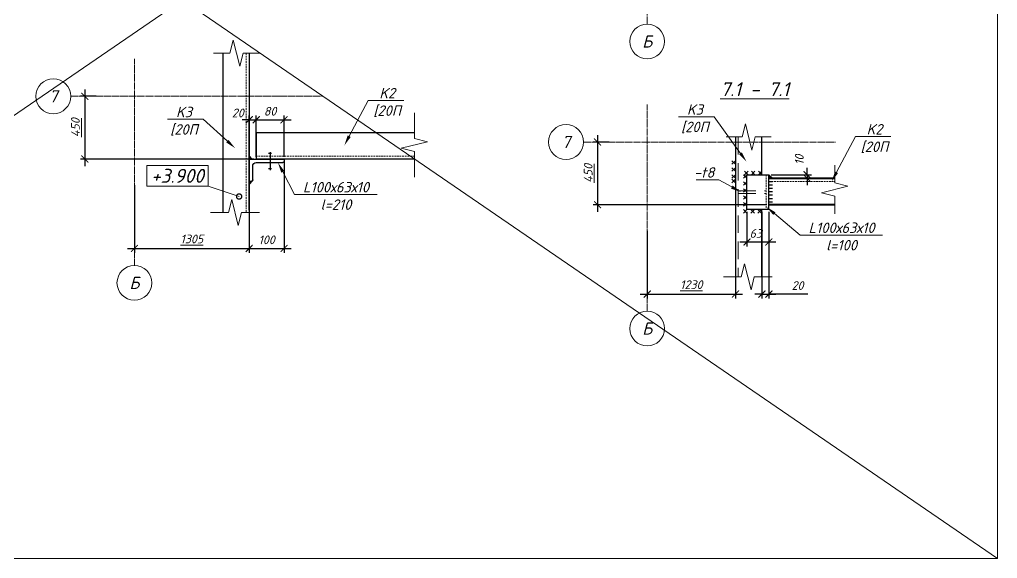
# Model space of a CAD drawing. Header units: millimetres. Extents: x -79646 to 95064, y -231229 to -58107.
# Drawn here: x -73173 to -70368, y -166333 to -164788 of the extents above; entities that cross this region are included whole.
import ezdxf
from ezdxf import colors
from ezdxf.entities.mleader import LeaderData, LeaderLine
from ezdxf.enums import TextEntityAlignment as Align
from ezdxf.math import Vec2, Vec3

# ---------------------------------------------------------------- set-up
doc = ezdxf.new("R2010")
doc.units = ezdxf.units.MM
doc.header["$PDMODE"] = 3
doc.linetypes.add('GOST2.303 5', pattern=[24, 20, -1.5, 1, -1.5])
doc.linetypes.add('HIDDEN', pattern=[0.375, 0.25, -0.125])
doc.layers.get('0').update_dxf_attribs({"lineweight": 5})
doc.layers.get('Defpoints').update_dxf_attribs({"lineweight": 0})
for name, color, linetype, lineweight in [('#Cварка', 96, 'Continuous', 30), ('#Dimensions', 7, 'Continuous', 9), ('#Выноски', 7, 'Continuous', 15), ('#Оси', 7, 'Continuous', 9), ('k_ Металл', 1, 'Continuous', 30), ('k_ Металл_вид', 1, 'Continuous', 18), ('Металл для узлов', 7, 'Continuous', 30), ('тонкие', 250, 'Continuous', 5)]:
    doc.layers.add(name, color=color, linetype=linetype, lineweight=lineweight)
doc.styles.add('ESKDW', font='eskdw.shx', dxfattribs={"oblique": 15})
doc.styles.add('STEP PR', font='isocpeui.ttf')
doc.dimstyles.new('SPDS', dxfattribs={"dimscale": 50, "dimtxt": 2.5, "dimasz": 2, "dimexe": 1.25, "dimexo": 0.625, "dimtad": 1, "dimdec": 0, "dimrnd": 0.001, "dimtxsty": 'ESKDW', "dimblk": 'ARCHTICK', "dimcen": 2.5, "dimdle": 2, "dimclrd": 256, "dimclre": 256, "dimclrt": 7, "dimadec": 0, "dimazin": 2, "dimtfac": 0.75, "dimtdec": 0, "dimtmove": 1, "dimatfit": 3, "dimfxl": 1, "dimtolj": 1, "dimarcsym": 1})

# ---------------------------------------------------------------- blocks, each defined once
blk = doc.blocks.new('*U260')
at = {"color": 0, "linetype": 'ByBlock', "lineweight": -2}
for p, q in [((-10, 20), (-10, 96.7)), ((0, 100), (-6.7, 100)), ((0, 0), (0, 100)), ((-63, 0), (-63, 6.7)), ((-63, 0), (0, 0)), ((-59.7, 10), (-20, 10))]:
    blk.add_line(p, q, dxfattribs=at)
for centre, radius, start, end in [((-6.7, 96.7), 3.3, 89.045, 179.9778), ((-59.7, 6.7), 3.3, 90, 180), ((-20, 20), 10, 270, 0)]:
    blk.add_arc(centre, radius, start, end, dxfattribs=at)
blk = doc.blocks.new('A$C11F520AA')
at = {"layer": 'Металл для узлов', "lineweight": 30}
for points in [[(28.9, 5.2), (-22, 5.2)], [(-18.3, 9.3), (-18.3, 1)], [(25, 9.3), (25, 1)]]:
    blk.add_lwpolyline(points, dxfattribs=at)
blk = doc.blocks.new('*U297')
at = {"color": 0, "linetype": 'ByBlock', "lineweight": -2}
for p, q in [((2.455, 0), (2.767, 1.25)), ((2.767, 1.25), (3.392, -1.25)), ((2.455, 0), (0, 0)), ((3.392, -1.25), (3.705, 0)), ((6.159, 0), (3.705, 0))]:
    blk.add_line(p, q, dxfattribs=at)
blk = doc.blocks.new('_ArchTick')
at = {"color": 0, "linetype": 'ByBlock', "const_width": 0.15}
blk.add_lwpolyline([(-0.5, -0.5), (0.5, 0.5)], dxfattribs=at)
blk = doc.blocks.new('*D367')
at = {"layer": '#Dimensions', "lineweight": -2, "transparency": 16777216}
for p, q in [((-72514.5, -165335.1), (-72514.5, -165063.1)), ((-72494.5, -165181.9), (-72494.5, -165063.1)), ((-72514.5, -165075.6), (-72534.5, -165075.6)), ((-72514.5, -165075.6), (-72494.5, -165075.6)), ((-72494.5, -165075.6), (-72474.5, -165075.6))]:
    blk.add_line(p, q, dxfattribs=at)
at = {"layer": 'Defpoints', "color": 0, "lineweight": 0, "transparency": 16777216}
for p in [(-72494.5, -165075.6), (-72494.5, -165188.2, 0), (-72514.5, -165341.4, 0)]:
    blk.add_point(p, dxfattribs=at)
at = {"layer": '#Dimensions', "lineweight": -2, "transparency": 16777216, "xscale": 20, "yscale": 20, "zscale": 20}
blk.add_blockref('_ArchTick', (-72514.5, -165075.6), dxfattribs=at)
at = {"layer": '#Dimensions', "lineweight": -2, "transparency": 16777216, "xscale": 20, "yscale": 20, "zscale": 20, "rotation": 180}
blk.add_blockref('_ArchTick', (-72494.5, -165075.6), dxfattribs=at)
at = {"layer": '#Dimensions', "transparency": 16777216, "insert": (-72547.2, -165056), "char_height": 25, "attachment_point": 5, "style": 'STEP PR'}
blk.add_mtext('\\A1;20', dxfattribs=at)
blk = doc.blocks.new('*D368')
at = {"layer": '#Dimensions', "lineweight": -2, "transparency": 16777216}
for p, q in [((-72494.5, -165181.9), (-72494.5, -165063.1)), ((-72414.5, -165181.9), (-72414.5, -165063.1)), ((-72514.5, -165075.6), (-72394.5, -165075.6))]:
    blk.add_line(p, q, dxfattribs=at)
at = {"layer": 'Defpoints', "color": 0, "lineweight": 0, "transparency": 16777216}
for p in [(-72414.5, -165075.6), (-72494.5, -165188.2, 0), (-72414.5, -165188.2, 0)]:
    blk.add_point(p, dxfattribs=at)
at = {"layer": '#Dimensions', "lineweight": -2, "transparency": 16777216, "xscale": 20, "yscale": 20, "zscale": 20, "rotation": 180}
blk.add_blockref('_ArchTick', (-72494.5, -165075.6), dxfattribs=at)
at = {"layer": '#Dimensions', "lineweight": -2, "transparency": 16777216, "xscale": 20, "yscale": 20, "zscale": 20}
blk.add_blockref('_ArchTick', (-72414.5, -165075.6), dxfattribs=at)
at = {"layer": '#Dimensions', "transparency": 16777216, "insert": (-72454.5, -165051.1), "char_height": 25, "attachment_point": 5, "style": 'STEP PR'}
blk.add_mtext('\\A1;80', dxfattribs=at)
blk = doc.blocks.new('*D353')
at = {"layer": '#Dimensions', "lineweight": -2, "transparency": 16777216}
for p, q in [((-72414.5, -165194.4), (-72414.5, -165456.8)), ((-72514.5, -165257.4), (-72514.5, -165456.8)), ((-72534.5, -165444.3), (-72394.5, -165444.3))]:
    blk.add_line(p, q, dxfattribs=at)
at = {"layer": 'Defpoints', "color": 0, "lineweight": 0, "transparency": 16777216}
for p in [(-72414.5, -165188.2, 0), (-72514.5, -165251.2), (-72414.5, -165444.3)]:
    blk.add_point(p, dxfattribs=at)
at = {"layer": '#Dimensions', "lineweight": -2, "transparency": 16777216, "xscale": 20, "yscale": 20, "zscale": 20, "rotation": 180}
blk.add_blockref('_ArchTick', (-72514.5, -165444.3), dxfattribs=at)
at = {"layer": '#Dimensions', "lineweight": -2, "transparency": 16777216, "xscale": 20, "yscale": 20, "zscale": 20}
blk.add_blockref('_ArchTick', (-72414.5, -165444.3), dxfattribs=at)
at = {"layer": '#Dimensions', "transparency": 16777216, "insert": (-72464.5, -165419.8), "char_height": 25, "attachment_point": 5, "style": 'STEP PR'}
blk.add_mtext('\\A1;100', dxfattribs=at)
blk = doc.blocks.new('*D354')
at = {"layer": '#Dimensions', "lineweight": -2, "transparency": 16777216}
for p, q in [((-72843.8, -165263.2), (-72843.8, -165456.8)), ((-72514.5, -165257.4), (-72514.5, -165456.8)), ((-72863.8, -165444.3), (-72494.5, -165444.3))]:
    blk.add_line(p, q, dxfattribs=at)
at = {"layer": 'Defpoints', "color": 0, "lineweight": 0, "transparency": 16777216}
for p in [(-72843.8, -165256.9), (-72514.5, -165251.2, 0), (-72514.5, -165444.3)]:
    blk.add_point(p, dxfattribs=at)
at = {"layer": '#Dimensions', "lineweight": -2, "transparency": 16777216, "xscale": 20, "yscale": 20, "zscale": 20, "rotation": 180}
blk.add_blockref('_ArchTick', (-72843.8, -165444.3), dxfattribs=at)
at = {"layer": '#Dimensions', "lineweight": -2, "transparency": 16777216, "xscale": 20, "yscale": 20, "zscale": 20}
blk.add_blockref('_ArchTick', (-72514.5, -165444.3), dxfattribs=at)
at = {"layer": '#Dimensions', "transparency": 16777216, "insert": (-72679.2, -165417.3), "char_height": 25, "attachment_point": 5, "style": 'STEP PR'}
blk.add_mtext('\\A1;\\L1305', dxfattribs=at)
blk = doc.blocks.new('*D355')
at = {"layer": '#Dimensions', "lineweight": -2, "transparency": 16777216}
for p, q in [((-72953.3, -165008.3), (-72998.5, -165008.3)), ((-72986, -164988.3), (-72986, -165208.2)), ((-72500.8, -165188.2), (-72998.5, -165188.2))]:
    blk.add_line(p, q, dxfattribs=at)
at = {"layer": 'Defpoints', "color": 0, "lineweight": 0, "transparency": 16777216}
for p in [(-72947, -165008.3), (-72986, -165188.2), (-72494.5, -165188.2)]:
    blk.add_point(p, dxfattribs=at)
at = {"layer": '#Dimensions', "lineweight": -2, "transparency": 16777216, "xscale": 20, "yscale": 20, "zscale": 20}
for p, rotation in [((-72986, -165008.3), 90), ((-72986, -165188.2), 270)]:
    blk.add_blockref('_ArchTick', p, dxfattribs=dict(at, rotation=rotation))
at = {"layer": '#Dimensions', "transparency": 16777216, "insert": (-73013, -165098.2), "char_height": 25, "attachment_point": 5, "rotation": 90, "style": 'STEP PR'}
blk.add_mtext('\\A1;\\L450', dxfattribs=at)
blk = doc.blocks.new('*U312')
at = {"color": 0, "linetype": 'ByBlock', "lineweight": -2}
for p, q in [((1.569, 0), (1.881, 1.25)), ((1.881, 1.25), (2.506, -1.25)), ((1.569, 0), (0, 0)), ((2.506, -1.25), (2.819, 0)), ((4.387, 0), (2.819, 0))]:
    blk.add_line(p, q, dxfattribs=at)
blk = doc.blocks.new('*U262')
at = {"color": 0, "linetype": 'ByBlock', "lineweight": -2}
for p, q in [((1.711, 0), (2.023, 1.25)), ((2.023, 1.25), (2.648, -1.25)), ((1.711, 0), (0, 0)), ((2.648, -1.25), (2.961, 0)), ((4.671, 0), (2.961, 0))]:
    blk.add_line(p, q, dxfattribs=at)
blk = doc.blocks.new('_DotSmall')
at = {"color": 0, "linetype": 'ByBlock', "const_width": 0.5}
blk.add_lwpolyline([(-0.0625, 0, 1), (0.0625, 0, 1)], format="xyb", close=True, dxfattribs=at)
blk = doc.blocks.new('*D374')
at = {"layer": '#Dimensions', "lineweight": -2, "transparency": 16777216}
for p, q in [((-71086.5, -165339.4), (-71086.5, -165438.4)), ((-71023.5, -165339.4), (-71023.5, -165438.4)), ((-71106.5, -165425.9), (-71003.5, -165425.9))]:
    blk.add_line(p, q, dxfattribs=at)
at = {"layer": 'Defpoints', "color": 0, "lineweight": 0, "transparency": 16777216}
for p in [(-71086.5, -165333.2), (-71023.5, -165333.2), (-71023.5, -165425.9)]:
    blk.add_point(p, dxfattribs=at)
at = {"layer": '#Dimensions', "lineweight": -2, "transparency": 16777216, "xscale": 20, "yscale": 20, "zscale": 20, "rotation": 180}
blk.add_blockref('_ArchTick', (-71086.5, -165425.9), dxfattribs=at)
at = {"layer": '#Dimensions', "lineweight": -2, "transparency": 16777216, "xscale": 20, "yscale": 20, "zscale": 20}
blk.add_blockref('_ArchTick', (-71023.5, -165425.9), dxfattribs=at)
at = {"layer": '#Dimensions', "transparency": 16777216, "insert": (-71061.2, -165401.4), "char_height": 25, "attachment_point": 5, "style": 'STEP PR'}
blk.add_mtext('\\A1;63', dxfattribs=at)
blk = doc.blocks.new('*D359')
at = {"layer": '#Dimensions', "lineweight": -2, "transparency": 16777216}
for p, q in [((-71017.2, -165233.2), (-70901.6, -165233.2)), ((-70914.1, -165233.2), (-70914.1, -165213.2)), ((-70914.1, -165233.2), (-70914.1, -165243.2)), ((-71017.2, -165243.2), (-70901.6, -165243.2)), ((-70914.1, -165243.2), (-70914.1, -165263.2))]:
    blk.add_line(p, q, dxfattribs=at)
at = {"layer": 'Defpoints', "color": 0, "lineweight": 0, "transparency": 16777216}
for p in [(-71023.5, -165233.2), (-71023.5, -165243.2), (-70914.1, -165243.2)]:
    blk.add_point(p, dxfattribs=at)
at = {"layer": '#Dimensions', "lineweight": -2, "transparency": 16777216, "xscale": 20, "yscale": 20, "zscale": 20}
for p, rotation in [((-70914.1, -165233.2), 270), ((-70914.1, -165243.2), 90)]:
    blk.add_blockref('_ArchTick', p, dxfattribs=dict(at, rotation=rotation))
at = {"layer": '#Dimensions', "transparency": 16777216, "insert": (-70936.3, -165190.3), "char_height": 25, "attachment_point": 5, "rotation": 90, "style": 'STEP PR'}
blk.add_mtext('\\A1;10', dxfattribs=at)
blk = doc.blocks.new('*U130')
at = {"color": 0, "lineweight": -2}
for p, q in [((0, -9.6), (10, -9.6)), ((0, -19.2), (10, -19.2)), ((0, -28.8), (10, -28.8)), ((0, -38.4), (10, -38.4)), ((0, -48), (10, -48)), ((0, -57.6), (10, -57.6)), ((0, -67.3), (10, -67.3)), ((0, -76.9), (10, -76.9))]:
    blk.add_line(p, q, dxfattribs=at)
blk = doc.blocks.new('*U318')
at = {"color": 0, "linetype": 'ByBlock', "lineweight": -2}
for p, q in [((1.514, 0), (1.826, 1.25)), ((1.826, 1.25), (2.451, -1.25)), ((1.514, 0), (0, 0)), ((2.451, -1.25), (2.764, 0)), ((4.277, 0), (2.764, 0))]:
    blk.add_line(p, q, dxfattribs=at)
blk = doc.blocks.new('*U263')
for p, q in [((-0.5, 0.5), (0.5, -0.5)), ((0.5, 0.5), (-0.5, -0.5)), ((1.5, 0.5), (2.5, -0.5)), ((2.5, 0.5), (1.5, -0.5)), ((3.5, 0.5), (4.5, -0.5)), ((4.5, 0.5), (3.5, -0.5))]:
    blk.add_line(p, q)
blk = doc.blocks.new('*U264')
for p, q in [((-0.5, 0.5), (0.5, -0.5)), ((0.5, 0.5), (-0.5, -0.5)), ((1.5, 0.5), (2.5, -0.5)), ((2.5, 0.5), (1.5, -0.5)), ((3.5, 0.5), (4.5, -0.5)), ((4.5, 0.5), (3.5, -0.5))]:
    blk.add_line(p, q)
blk = doc.blocks.new('*U265')
for p, q in [((-0.5, 0.5), (0.5, -0.5)), ((0.5, 0.5), (-0.5, -0.5)), ((1.5, 0.5), (2.5, -0.5)), ((2.5, 0.5), (1.5, -0.5)), ((3.5, 0.5), (4.5, -0.5)), ((4.5, 0.5), (3.5, -0.5)), ((5.5, 0.5), (6.5, -0.5)), ((6.5, 0.5), (5.5, -0.5)), ((7.5, 0.5), (8.5, -0.5)), ((8.5, 0.5), (7.5, -0.5)), ((9.5, 0.5), (10.5, -0.5)), ((10.5, 0.5), (9.5, -0.5))]:
    blk.add_line(p, q)
blk = doc.blocks.new('*U266')
for p, q in [((-0.5, 0.5), (0.5, -0.5)), ((0.5, 0.5), (-0.5, -0.5)), ((1.5, 0.5), (2.5, -0.5)), ((2.5, 0.5), (1.5, -0.5))]:
    blk.add_line(p, q)
blk = doc.blocks.new('*D360')
at = {"layer": '#Dimensions', "lineweight": -2, "transparency": 16777216}
for p, q in [((-71372.7, -165394.1), (-71372.7, -165587.8)), ((-71119.5, -165388.4), (-71119.5, -165587.8)), ((-71392.7, -165575.3), (-71099.5, -165575.3))]:
    blk.add_line(p, q, dxfattribs=at)
at = {"layer": 'Defpoints', "color": 0, "lineweight": 0, "transparency": 16777216}
for p in [(-71372.7, -165387.9), (-71119.5, -165382.2, 0), (-71119.5, -165575.3)]:
    blk.add_point(p, dxfattribs=at)
at = {"layer": '#Dimensions', "lineweight": -2, "transparency": 16777216, "xscale": 20, "yscale": 20, "zscale": 20, "rotation": 180}
blk.add_blockref('_ArchTick', (-71372.7, -165575.3), dxfattribs=at)
at = {"layer": '#Dimensions', "lineweight": -2, "transparency": 16777216, "xscale": 20, "yscale": 20, "zscale": 20}
blk.add_blockref('_ArchTick', (-71119.5, -165575.3), dxfattribs=at)
at = {"layer": '#Dimensions', "transparency": 16777216, "insert": (-71246.1, -165548.3), "char_height": 25, "attachment_point": 5, "style": 'STEP PR'}
blk.add_mtext('\\A1;\\L1230', dxfattribs=at)
blk = doc.blocks.new('*D361')
at = {"layer": '#Dimensions', "lineweight": -2, "transparency": 16777216}
for p, q in [((-71515, -165119.3), (-71515, -165339.2)), ((-71482.2, -165139.3), (-71527.5, -165139.3)), ((-71029.7, -165319.2), (-71527.5, -165319.2))]:
    blk.add_line(p, q, dxfattribs=at)
at = {"layer": 'Defpoints', "color": 0, "lineweight": 0, "transparency": 16777216}
for p in [(-71476, -165139.3), (-71515, -165319.2), (-71023.5, -165319.2)]:
    blk.add_point(p, dxfattribs=at)
at = {"layer": '#Dimensions', "lineweight": -2, "transparency": 16777216, "xscale": 20, "yscale": 20, "zscale": 20}
for p, rotation in [((-71515, -165139.3), 90), ((-71515, -165319.2), 270)]:
    blk.add_blockref('_ArchTick', p, dxfattribs=dict(at, rotation=rotation))
at = {"layer": '#Dimensions', "transparency": 16777216, "insert": (-71542, -165229.2), "char_height": 25, "attachment_point": 5, "rotation": 90, "style": 'STEP PR'}
blk.add_mtext('\\A1;\\L450', dxfattribs=at)
blk = doc.blocks.new('*D376')
at = {"layer": '#Dimensions', "lineweight": -2, "transparency": 16777216}
for p, q in [((-71043.5, -165339.4), (-71043.5, -165587.8)), ((-71023.5, -165339.4), (-71023.5, -165587.8)), ((-71043.5, -165575.3), (-71063.5, -165575.3)), ((-71043.5, -165575.3), (-71023.5, -165575.3)), ((-71043.5, -165575.3), (-71023.5, -165575.3)), ((-71023.5, -165575.3), (-71003.5, -165575.3)), ((-70911.8, -165575.3), (-71023.5, -165575.3))]:
    blk.add_line(p, q, dxfattribs=at)
at = {"layer": 'Defpoints', "color": 0, "lineweight": 0, "transparency": 16777216}
for p in [(-71043.5, -165333.2), (-71023.5, -165333.2), (-71023.5, -165575.3)]:
    blk.add_point(p, dxfattribs=at)
at = {"layer": '#Dimensions', "lineweight": -2, "transparency": 16777216, "xscale": 20, "yscale": 20, "zscale": 20}
blk.add_blockref('_ArchTick', (-71043.5, -165575.3), dxfattribs=at)
at = {"layer": '#Dimensions', "lineweight": -2, "transparency": 16777216, "xscale": 20, "yscale": 20, "zscale": 20, "rotation": 180}
blk.add_blockref('_ArchTick', (-71023.5, -165575.3), dxfattribs=at)
at = {"layer": '#Dimensions', "transparency": 16777216, "insert": (-70941.3, -165550.8), "char_height": 25, "attachment_point": 5, "style": 'STEP PR'}
blk.add_mtext('\\A1;20', dxfattribs=at)

msp = doc.modelspace()

# ---------------------------------------------------------------- hatches: boundary and pattern name
at = {"layer": '#Cварка'}
for points in [[(-72506.33726, -165188.18445), (-72514.53468, -165188.18445), (-72514.53468, -165178.70728)], [(-72505.50123, -165250.2179, -0.1989123674), (-72507.83468, -165251.18445), (-72514.53468, -165251.18445), (-72514.53468, -165260.66161)]]:
    msp.add_hatch(color=256, dxfattribs=at).paths.add_polyline_path(points)
h = msp.add_hatch(color=256, dxfattribs=at)
h.dxf.hatch_style = 1
h.paths.add_polyline_path([(-71013.47792, -165243.15169), (-71023.47792, -165243.15169), (-71023.47792, -165233.15169)])

# ---------------------------------------------------------------- linework, layer by layer
for p, q in [((-71013.47792, -165243.15169), (-71023.47792, -165233.15169)), ((-71119.47792, -165246.11822), (-71129.47792, -165256.11822)), ((-71119.47792, -165256.11822), (-71129.47792, -165246.11822))]:
    msp.add_line(p, q, dxfattribs=at)
at = {"layer": '#Cварка', "elevation": 0}
for points in [[(-72506.33726, -165188.18445), (-72514.53468, -165178.70728)], [(-72505.50123, -165250.2179), (-72514.53468, -165260.66161)]]:
    msp.add_lwpolyline(points, dxfattribs=at)
at = {"layer": '#Cварка', "extrusion": (0.707107, 0.707107, 0), "elevation": -167058.6649}
msp.add_lwpolyline([(-66630.4413, 0), (-66616.29917, 0)], dxfattribs=at)
at = {"layer": '#Dimensions'}
msp.add_lwpolyline([(-72808.49957, -165206.23226), (-72632.19654, -165206.23226), (-72632.19654, -165266.23226), (-72808.49957, -165266.23226), (-72808.49957, -165206.23226)], dxfattribs=at)
at = {"layer": '#Оси', "linetype": 'GOST2.303 5', "elevation": 0}
for points in [[(-71372.73571, -164801.00228), (-71372.73571, -164208.25141)], [(-73026.53626, -165008.28637), (-72303.16451, -165008.28637)], [(-71372.73571, -165624.10062), (-71372.73571, -165031.34976)]]:
    msp.add_lwpolyline(points, dxfattribs=at)
at = {"layer": '#Оси', "linetype": 'GOST2.303 5'}
for points in [[(-72843.79247, -165493.13338), (-72843.79247, -164900.38252)], [(-71555.47951, -165139.25361), (-70832.10775, -165139.25361)]]:
    msp.add_lwpolyline(points, dxfattribs=at)
at = {"layer": '#Оси', "linetype": 'Continuous', "ltscale": 50}
for centre in [(-71372.73571, -164851.00228, 0), (-73076.53626, -165008.28637, 0), (-71605.47951, -165139.25361), (-72843.79247, -165543.13338), (-71372.73571, -165674.10062, 0)]:
    msp.add_circle(centre, 50, dxfattribs=at)
at = {"color": 4}
msp.add_lwpolyline([(-75044.86693, -163129.66354), (-70367.88927, -163129.66354), (-70367.88927, -166333.21981), (-75044.86693, -166333.21981)], close=True, dxfattribs=at)
for points in [[(-75044.86693, -163129.66354), (-70367.88927, -166333.21981)], [(-70367.88927, -163129.66354), (-75044.86693, -166333.21981)]]:
    msp.add_lwpolyline(points, dxfattribs=at)
at = {"layer": 'k_ Металл', "lineweight": 30, "ltscale": 2.5}
for p, q in [((-71086.47792, -165333.15169), (-71086.47792, -165233.15169)), ((-71086.47792, -165233.15169), (-71023.47792, -165233.15169)), ((-71023.47792, -165333.15169), (-71023.47792, -165233.15169)), ((-71023.47792, -165333.15169), (-71086.47792, -165333.15169))]:
    msp.add_line(p, q, dxfattribs=at)
at = {"layer": 'k_ Металл', "lineweight": 40, "ltscale": 75}
for p, q in [((-71023.47792, -165243.15169), (-70834.79704, -165243.15169)), ((-70835.17165, -165319.15169), (-71023.47792, -165319.15169))]:
    msp.add_line(p, q, dxfattribs=at)
at = {"layer": 'k_ Металл', "ltscale": 4}
msp.add_line((-71008.47792, -165243.15169), (-70914.08972, -165243.15169), dxfattribs=at)
at = {"layer": 'k_ Металл', "elevation": 0}
for points in [[(-72590.53468, -164884.68127), (-72590.53468, -165341.37276)], [(-72514.53468, -164884.68127), (-72514.53468, -165341.37276)]]:
    msp.add_lwpolyline(points, dxfattribs=at)
at = {"layer": 'k_ Металл', "lineweight": 30, "ltscale": 2.5, "elevation": 0}
for points in [[(-72494.53468, -165112.18445), (-72040.59757, -165112.18445)], [(-72494.53468, -165112.18445), (-72494.53468, -165188.18445)], [(-72040.59757, -165188.18445), (-72494.53468, -165188.18445)]]:
    msp.add_lwpolyline(points, dxfattribs=at)
at = {"layer": 'k_ Металл', "lineweight": 30, "ltscale": 2.5}
for points in [[(-71119.47792, -165124.71441), (-71119.47792, -165526.0264)], [(-71043.47792, -165233.15169), (-71043.47792, -165124.71441)], [(-71043.47792, -165526.0264), (-71043.47792, -165333.15169)]]:
    msp.add_lwpolyline(points, dxfattribs=at)
at = {"layer": 'k_ Металл_вид', "linetype": 'HIDDEN', "ltscale": 20}
for p, q in [((-71031.71556, -165233.15169), (-71031.71556, -165333.15169)), ((-71023.47792, -165252.5618), (-70834.79704, -165252.5618))]:
    msp.add_line(p, q, dxfattribs=at)
at = {"layer": 'k_ Металл_вид', "linetype": 'HIDDEN', "ltscale": 20, "elevation": 0}
for points in [[(-72523.53468, -164884.68127), (-72523.53468, -165341.37276)], [(-72040.59757, -165179.94681), (-72494.53468, -165179.94681)]]:
    msp.add_lwpolyline(points, dxfattribs=at)
at = {"layer": 'k_ Металл_вид', "linetype": 'HIDDEN', "ltscale": 200}
for points in [[(-71111.24028, -165124.71441), (-71111.24028, -165526.0264)], [(-71111.24028, -165279.15169), (-71031.71556, -165279.15169)], [(-71111.24028, -165287.15169), (-71031.71556, -165287.15169)]]:
    msp.add_lwpolyline(points, dxfattribs=at)
at = {"layer": 'тонкие', "ltscale": 4}
msp.add_line((-71008.47792, -165233.15169), (-70914.08972, -165233.15169), dxfattribs=at)

# ---------------------------------------------------------------- block references
at = {"layer": '#Cварка', "xscale": 10, "yscale": 10, "zscale": 10}
for name, p, rotation in [('*U263', (-71124.47792, -165198.15169), 270), ('*U265', (-71091.47792, -165238.15169), 269.9999999999888), ('*U264', (-71048.47792, -165228.15169), 180)]:
    msp.add_blockref(name, p, dxfattribs=dict(at, rotation=rotation))
at = {"layer": '#Cварка'}
msp.add_blockref('*U130', (-71023.47792, -165233.54363), dxfattribs=at)
at = {"layer": '#Cварка', "xscale": 10, "yscale": 10, "zscale": 10}
msp.add_blockref('*U266', (-71070.08582, -165338.15169), dxfattribs=at)
at = {"xscale": -30, "yscale": -30, "zscale": -30}
for name, p, rotation in [('*U312', (-72616.78468, -164884.68127, 0), 180), ('*U297', (-72040.59757, -165240.23966), 270), ('*U318', (-71145.72167, -165124.71441), 180), ('*U262', (-70834.79704, -165345.40169), 270), ('*U262', (-72625.31507, -165341.37276, 0), 180), ('*U262', (-71154.25832, -165526.0264), 180)]:
    msp.add_blockref(name, p, dxfattribs=dict(at, rotation=rotation))
at = {"layer": 'k_ Металл', "xscale": -1, "rotation": 270}
msp.add_blockref('*U260', (-72514.53468, -165188.18445, 0), dxfattribs=at)
at = {"layer": 'Металл для узлов', "ltscale": 20, "xscale": -1, "rotation": 270}
msp.add_blockref('A$C11F520AA', (-72459.7078, -165197.64681, 0), dxfattribs=at)

# ---------------------------------------------------------------- texts
at = {"layer": '#Dimensions', "style": 'STEP PR'}
msp.add_text('%%u7.1 - 7.1', height=40, dxfattribs=at).set_placement((-71064.04876, -165007.79684), align=Align.CENTER)
msp.add_text('+3.900', height=40, dxfattribs=at).set_placement((-72720.34805, -165236.23226), align=Align.MIDDLE_CENTER)
at = {"layer": '#Оси', "linetype": 'Continuous', "ltscale": 50, "style": 'STEP PR'}
for s, p in [('Б', (-71372.73571, -164851.00228, 0)), ('7', (-73076.53626, -165008.28637, 0)), ('7', (-71605.47951, -165139.25361)), ('Б', (-72843.79247, -165543.13338)), ('Б', (-71372.73571, -165674.10062, 0))]:
    msp.add_text(s, height=35, dxfattribs=at).set_placement(p, align=Align.MIDDLE_CENTER)

# ---------------------------------------------------------------- dimensions: what is measured, and where the dimension line sits
at = {"layer": '#Dimensions'}
for base, p1, p2, picture, middle in [((-72986.02209, -165188.18445, 0), (-72947.04376, -165008.28637, 0), (-72494.53468, -165188.18445, 0), '*D355', (-73013.02209, -165098.23541, 0)), ((-71514.96533, -165319.15169), (-71475.987, -165139.25361), (-71023.47792, -165319.15169), '*D361', (-71541.96533, -165229.20265))]:
    dim = msp.add_linear_dim(base=base, p1=p1, p2=p2, angle=90, text='%%U450', dimstyle='SPDS', override={"dimscale": 10, "dimgap": 1.2, "dimrnd": 5, "dimtxsty": 'STEP PR', "dimblk1": 'ArchTick', "dimblk2": 'ArchTick', "dimsah": 1, "dimclrt": 256}, dxfattribs=at)
    dim.commit()
    dim.dimension.update_dxf_attribs({"geometry": picture, "text_midpoint": middle})
for base, p1, p2, picture, middle in [((-72494.53468, -165075.59442), (-72514.53468, -165341.37276, 0), (-72494.53468, -165188.18445, 0), '*D367', (-72547.20632, -165080.541)), ((-71023.47792, -165575.30577), (-71043.47792, -165333.15169), (-71023.47792, -165333.15169), '*D376', (-70941.29086, -165580.01632))]:
    dim = msp.add_linear_dim(base=base, p1=p1, p2=p2, dimstyle='SPDS', override={"dimscale": 10, "dimgap": 1.2, "dimrnd": 5, "dimtxsty": 'STEP PR', "dimblk1": 'ArchTick', "dimblk2": 'ArchTick', "dimsah": 1, "dimclrt": 256}, dxfattribs=at)
    dim.commit()
    dim.dimension.update_dxf_attribs({"geometry": picture, "text_midpoint": middle, "dimtype": 160})
for base, p1, picture, middle in [((-72414.53468, -165075.59442), (-72494.53468, -165188.18445, 0), '*D368', (-72454.53468, -165051.09442)), ((-72414.53468, -165444.33853), (-72514.53468, -165251.18445), '*D353', (-72464.53468, -165419.83853))]:
    dim = msp.add_linear_dim(base=base, p1=p1, p2=(-72414.53468, -165188.18445, 0), dimstyle='SPDS', override={"dimscale": 10, "dimgap": 1.2, "dimrnd": 5, "dimtxsty": 'STEP PR', "dimblk1": 'ArchTick', "dimblk2": 'ArchTick', "dimsah": 1, "dimclrt": 256}, dxfattribs=at)
    dim.commit()
    dim.dimension.update_dxf_attribs({"geometry": picture, "text_midpoint": middle})
dim = msp.add_linear_dim(base=(-70914.08972, -165243.15169), p1=(-71023.47792, -165233.15169), p2=(-71023.47792, -165243.15169), angle=90, text='10', dimstyle='SPDS', override={"dimscale": 10, "dimgap": 1.2, "dimrnd": 5, "dimtxsty": 'STEP PR', "dimblk1": 'ArchTick', "dimblk2": 'ArchTick', "dimsah": 1, "dimclrt": 256}, dxfattribs=at)
dim.commit()
dim.dimension.update_dxf_attribs({"geometry": '*D359', "text_midpoint": (-70911.77665, -165190.25911), "dimtype": 160})
for base, p1, p2, text, picture, middle in [((-72514.53468, -165444.33853), (-72843.79247, -165256.91839), (-72514.53468, -165251.18445, 0), '%%U1305', '*D354', (-72679.16357, -165417.33853)), ((-71119.47792, -165575.30577, 0), (-71372.73571, -165387.88563, 0), (-71119.47792, -165382.15169), '%%U1230', '*D360', (-71246.10682, -165548.30577, 0))]:
    dim = msp.add_linear_dim(base=base, p1=p1, p2=p2, text=text, dimstyle='SPDS', override={"dimscale": 10, "dimgap": 1.2, "dimrnd": 5, "dimtxsty": 'STEP PR', "dimblk1": 'ArchTick', "dimblk2": 'ArchTick', "dimsah": 1, "dimclrt": 256}, dxfattribs=at)
    dim.commit()
    dim.dimension.update_dxf_attribs({"geometry": picture, "text_midpoint": middle})
dim = msp.add_linear_dim(base=(-71023.47792, -165425.88229), p1=(-71086.47792, -165333.15169), p2=(-71023.47792, -165333.15169), text='63', dimstyle='SPDS', override={"dimscale": 10, "dimgap": 1.2, "dimrnd": 5, "dimtxsty": 'STEP PR', "dimblk1": 'ArchTick', "dimblk2": 'ArchTick', "dimsah": 1, "dimclrt": 256}, dxfattribs=at)
dim.commit()
dim.dimension.update_dxf_attribs({"geometry": '*D374', "text_midpoint": (-71061.16211, -165425.88229), "dimtype": 160})

# ---------------------------------------------------------------- leaders
at = {"layer": '#Выноски'}
ml = msp.add_multileader_mtext('Standard', dxfattribs=at)
ml.set_content('\\A1;K2\\P[20П', color=256, style='STEP PR')
ml.set_leader_properties(color=256, linetype='ByLayer', lineweight=-1)
ml.build(insert=Vec2(0, 0))
ml.multileader.update_dxf_attribs({"text_left_attachment_type": 6, "text_right_attachment_type": 6, "dogleg_length": 0, "arrow_head_size": 30, "scale": 0.1})
ctx = ml.context
ctx.base_point, ctx.scale, ctx.char_height, ctx.arrow_head_size, ctx.landing_gap_size, ctx.plane_origin = Vec3(-72173.5041, -165020.33384), 0.1, 30, 30, 12.5, Vec3(-43791.86394, -189466.71328)
ctx.left_attachment, ctx.right_attachment, ctx.text_align_type = 6, 6, 1
notes = []
notes.append((ctx, [(0, (1, 1, 0), (-72173.5041, -165020.33384), (1, 0), 0, [(0, [(-72241.56822, -165149.05981)], 0, [])])]))
ctx.mtext.insert, ctx.mtext.rotation, ctx.mtext.alignment, ctx.mtext.flow_direction = Vec3(-72118.5041, -164984.33384), 6.2831853072, 2, 5
ml = msp.add_multileader_mtext('Standard', dxfattribs=at)
ml.set_content('\\A1;K3\\P[20П', color=256, style='STEP PR')
ml.set_leader_properties(color=256, linetype='ByLayer', lineweight=-1)
ml.build(insert=Vec2(0, 0))
ml.multileader.update_dxf_attribs({"text_left_attachment_type": 6, "text_right_attachment_type": 6, "dogleg_length": 0, "arrow_head_size": 30, "scale": 0.1})
ctx = ml.context
ctx.base_point, ctx.scale, ctx.char_height, ctx.arrow_head_size, ctx.landing_gap_size, ctx.plane_origin = Vec3(-72756.43173, -165074.21922, 0), 0.1, 30, 30, 12.5, Vec3(-100800.36942, -189495.09834, 0)
ctx.left_attachment, ctx.right_attachment, ctx.text_align_type = 6, 6, 1
notes.append((ctx, [(1, (1, 1, 0), (-72646.43173, -165074.21922, 0), (-1, 0), 0, [(0, [(-72554.7535, -165157.03886, 0)], 0, [])])]))
ctx.mtext.insert, ctx.mtext.alignment, ctx.mtext.flow_direction = Vec3(-72701.43173, -165038.21922, 0), 2, 5
ml = msp.add_multileader_mtext('Standard', dxfattribs=at)
ml.set_content('\\A1;K3\\P[20П', color=256, style='STEP PR')
ml.set_leader_properties(color=256, linetype='ByLayer', lineweight=-1)
ml.build(insert=Vec2(0, 0))
ml.multileader.update_dxf_attribs({"text_left_attachment_type": 6, "text_right_attachment_type": 6, "dogleg_length": 0, "arrow_head_size": 30, "scale": 0.1})
ctx = ml.context
ctx.base_point, ctx.scale, ctx.char_height, ctx.arrow_head_size, ctx.landing_gap_size, ctx.plane_origin = Vec3(-71290.64193, -165067.05678, 0), 0.1, 30, 30, 12.5, Vec3(-99333.24887, -189516.60238, 0)
ctx.left_attachment, ctx.right_attachment, ctx.text_align_type = 6, 6, 1
notes.append((ctx, [(1, (1, 1, 0), (-71180.64193, -165067.05678, 0), (-1, 0), 0, [(0, [(-71087.63295, -165196.18572, 0)], 0, [])])]))
ctx.mtext.insert, ctx.mtext.alignment, ctx.mtext.flow_direction = Vec3(-71235.64193, -165031.05678, 0), 2, 5
ml = msp.add_multileader_mtext('Standard', dxfattribs=at)
ml.set_content('\\A1;K2\\P[20П', color=256, style='STEP PR')
ml.set_leader_properties(color=256, linetype='ByLayer', lineweight=-1)
ml.build(insert=Vec2(0, 0))
ml.multileader.update_dxf_attribs({"text_left_attachment_type": 6, "text_right_attachment_type": 6, "dogleg_length": 0, "arrow_head_size": 30, "scale": 0.1})
ctx = ml.context
ctx.base_point, ctx.scale, ctx.char_height, ctx.arrow_head_size, ctx.landing_gap_size, ctx.plane_origin = Vec3(-70775.50912, -165123.76844), 0.1, 30, 30, 12.5, Vec3(-42393.86896, -189570.14788)
ctx.left_attachment, ctx.right_attachment, ctx.text_align_type = 6, 6, 1
notes.append((ctx, [(0, (1, 1, 0), (-70775.50912, -165123.76844), (1, 0), 0, [(0, [(-70843.57323, -165252.49442)], 0, [])])]))
ctx.mtext.insert, ctx.mtext.rotation, ctx.mtext.alignment, ctx.mtext.flow_direction = Vec3(-70720.50912, -165087.76844), 6.2831853072, 2, 5
ml = msp.add_multileader_mtext('Standard', dxfattribs=at)
ml.set_content('\\A1;L100х63х10\\Pl=210', color=256, style='STEP PR')
ml.set_leader_properties(color=256, linetype='ByLayer', lineweight=-1)
ml.build(insert=Vec2(0, 0))
ml.multileader.update_dxf_attribs({"text_left_attachment_type": 6, "text_right_attachment_type": 6, "dogleg_length": 0, "arrow_head_size": 30, "scale": 0.1})
ctx = ml.context
ctx.base_point, ctx.scale, ctx.char_height, ctx.arrow_head_size, ctx.landing_gap_size, ctx.plane_origin = Vec3(-72384.52194, -165289.77203), 0.1, 30, 30, 12.5, Vec3(-43369.43884, -189589.62992)
ctx.left_attachment, ctx.right_attachment, ctx.text_align_type = 6, 6, 1
notes.append((ctx, [(0, (1, 1, 0), (-72384.52194, -165289.77203), (1, 0), 0, [(0, [(-72431.9759, -165198.18445)], 0, [])])]))
ctx.mtext.insert, ctx.mtext.rotation, ctx.mtext.alignment, ctx.mtext.flow_direction = Vec3(-72265.49921, -165253.77203), 6.2831853072, 2, 5
ml = msp.add_multileader_mtext('Standard', dxfattribs=at)
ml.set_content('\\A1; ', color=256, style='STEP PR')
ml.set_leader_properties(color=256, linetype='ByLayer', lineweight=-1)
ml.set_arrow_properties(name='DOTSMALL')
ml.build(insert=Vec2(0, 0))
ml.multileader.update_dxf_attribs({"text_left_attachment_type": 6, "text_right_attachment_type": 6, "dogleg_length": 0, "arrow_head_size": 30, "scale": 0.1})
ctx = ml.context
ctx.base_point, ctx.scale, ctx.char_height, ctx.arrow_head_size, ctx.landing_gap_size, ctx.plane_origin = Vec3(-72675.8329, -165266.23226), 0.1, 30, 30, 12.5, Vec3(-100783.4799, -189662.57146)
ctx.left_attachment, ctx.right_attachment, ctx.text_align_type = 6, 6, 1
notes.append((ctx, [(1, (1, 1, 0), (-72632.19654, -165266.23226), (-1, 0), 0, [(0, [(-72543.45762, -165295.51311)], 0, [])])]))
ctx.mtext.insert, ctx.mtext.width, ctx.mtext.alignment, ctx.mtext.flow_direction = Vec3(-72654.01472, -165236.23226), 138.5584506, 2, 5
ml = msp.add_multileader_mtext('Standard', dxfattribs=at)
ml.set_content('\\A1;-t8', color=256, style='STEP PR')
ml.set_leader_properties(color=256, linetype='ByLayer', lineweight=-1)
ml.build(insert=Vec2(0, 0))
ml.multileader.update_dxf_attribs({"text_left_attachment_type": 6, "text_right_attachment_type": 6, "dogleg_length": 0, "arrow_head_size": 30, "scale": 0.1})
ctx = ml.context
ctx.base_point, ctx.scale, ctx.char_height, ctx.arrow_head_size, ctx.landing_gap_size, ctx.plane_origin = Vec3(-71251.49029, -165247.549), 0.1, 30, 30, 12.5, Vec3(-42855.2965, -189716.68377)
ctx.left_attachment, ctx.right_attachment, ctx.text_align_type = 6, 6, 1
notes.append((ctx, [(1, (1, 1, 0), (-71166.8312, -165247.549), (-1, 0), 0, [(0, [(-71103.78484, -165282.91155)], 0, [])])]))
ctx.mtext.insert, ctx.mtext.rotation, ctx.mtext.alignment, ctx.mtext.flow_direction = Vec3(-71209.16075, -165211.549), 6.2831853072, 2, 5
ml = msp.add_multileader_mtext('Standard', dxfattribs=at)
ml.set_content('\\A1;L100х63х10\\Pl=100', color=256, style='STEP PR')
ml.set_leader_properties(color=256, linetype='ByLayer', lineweight=-1)
ml.build(insert=Vec2(0, 0))
ml.multileader.update_dxf_attribs({"text_left_attachment_type": 6, "text_right_attachment_type": 6, "dogleg_length": 0, "arrow_head_size": 30, "scale": 0.1})
ctx = ml.context
ctx.base_point, ctx.scale, ctx.char_height, ctx.arrow_head_size, ctx.landing_gap_size, ctx.plane_origin = Vec3(-70934.08519, -165406.11232), 0.1, 30, 30, 12.5, Vec3(-43219.87661, -189869.35957)
ctx.left_attachment, ctx.right_attachment, ctx.text_align_type = 6, 6, 1
notes.append((ctx, [(0, (1, 1, 0), (-70934.08519, -165406.11232), (1, 0), 0, [(0, [(-71030.61265, -165325.43079)], 0, [])])]))
ctx.mtext.insert, ctx.mtext.rotation, ctx.mtext.alignment, ctx.mtext.flow_direction = Vec3(-70815.06247, -165370.11232), 6.2831853072, 2, 5
for ctx, leaders in notes:
    for number, flags, end, landing, length, lines in leaders:
        leader = LeaderData()
        leader.index, (leader.has_last_leader_line, leader.has_dogleg_vector, leader.attachment_direction) = number, flags
        leader.last_leader_point, leader.dogleg_vector, leader.dogleg_length = Vec3(end), Vec3(landing), length
        for number, points, colour, breaks in lines:
            line = LeaderLine()
            line.index, line.vertices, line.color, line.breaks = number, Vec3.list(points), colors.encode_raw_color(colour), breaks
            leader.lines.append(line)
        ctx.leaders.append(leader)

doc.saveas('drawing.dxf')
